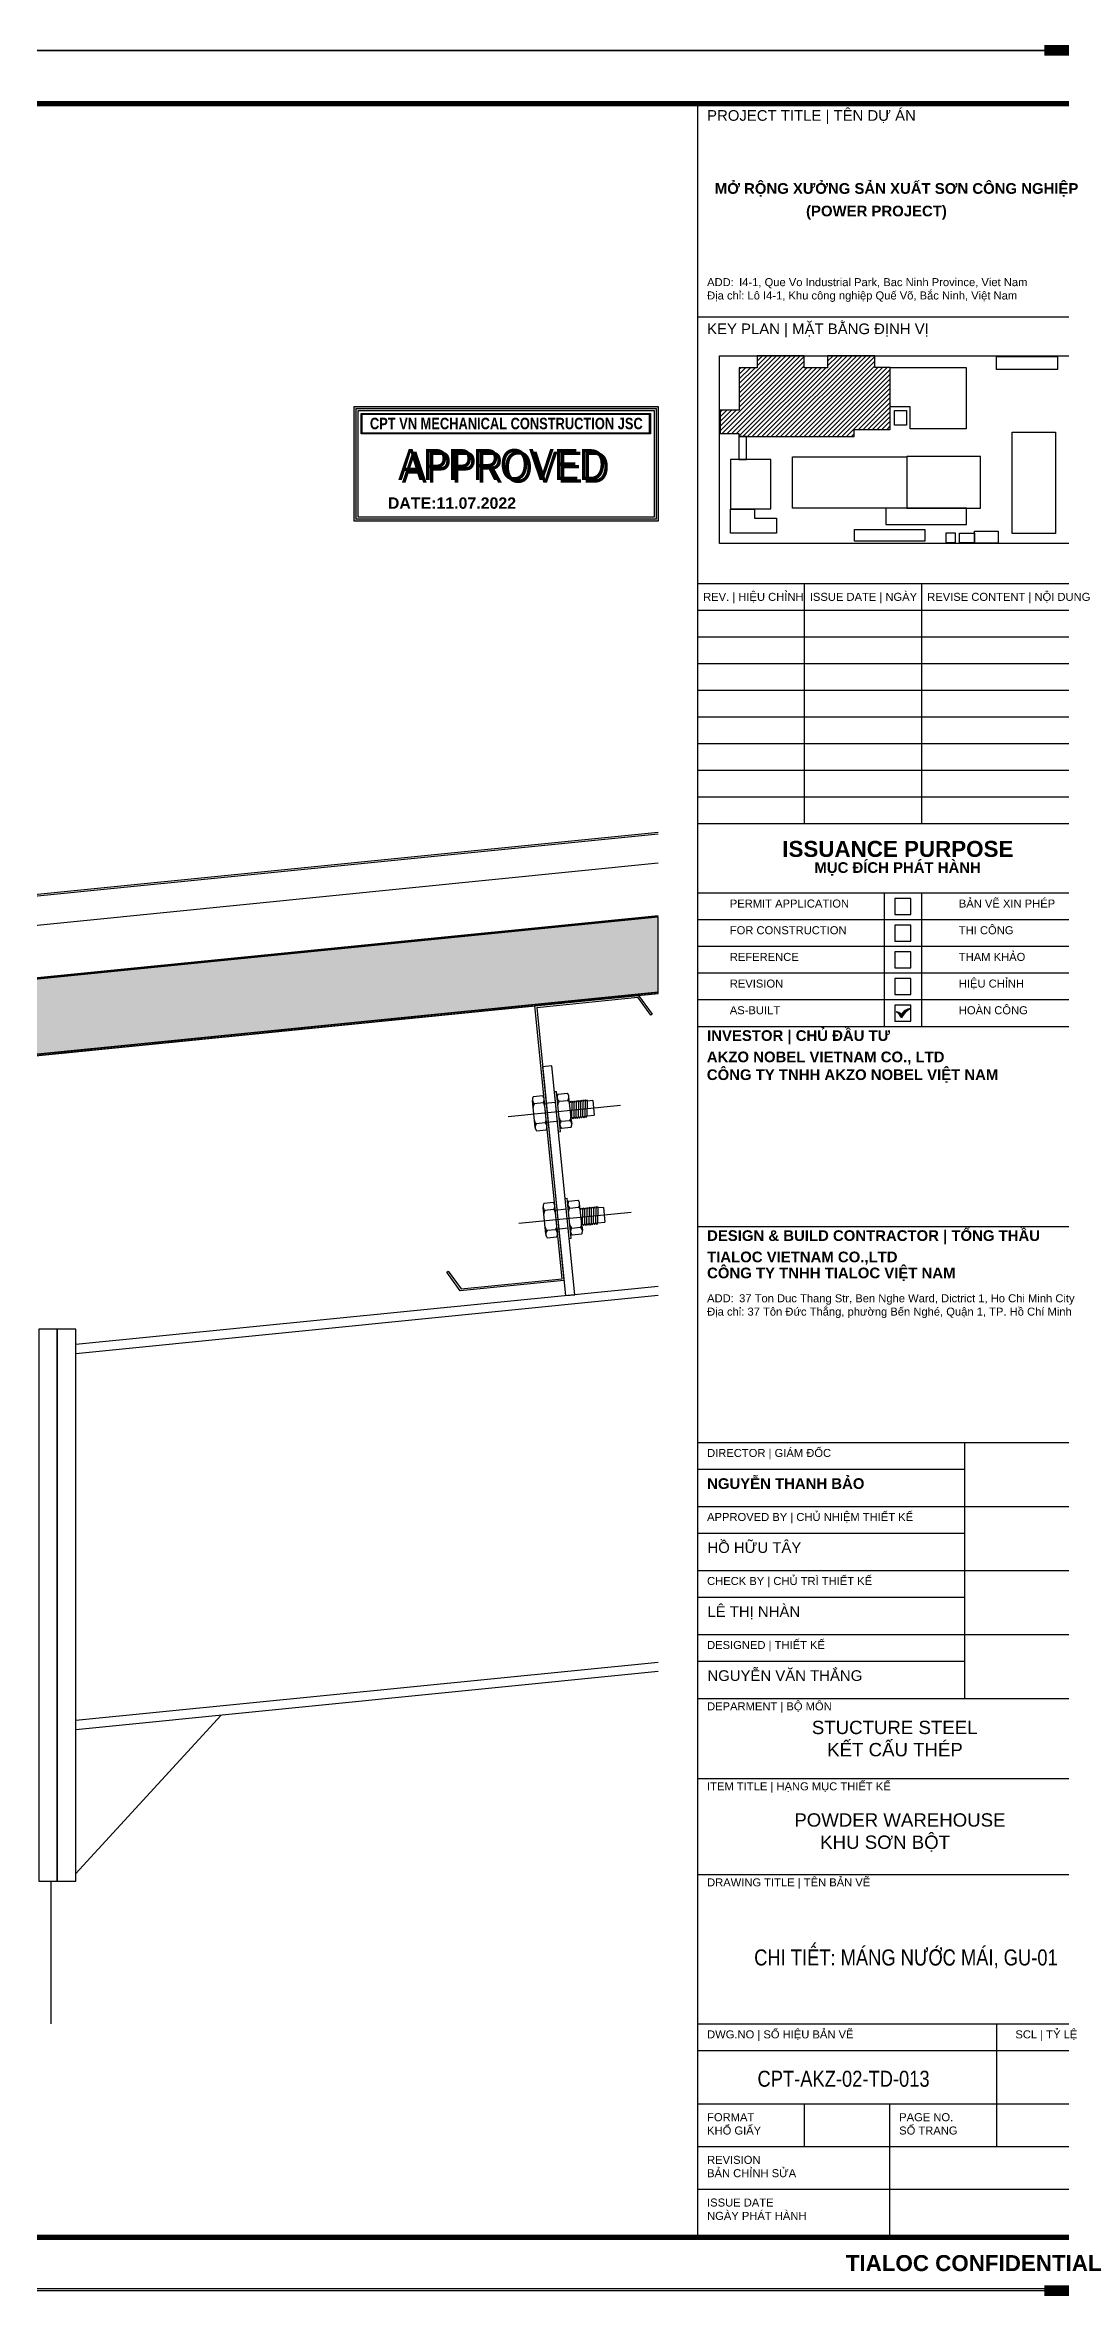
# Model space of a CAD drawing. Header units: inches. Extents: x 340055 to 349452, y -34649 to -30845.
# Drawn here: x 343938.2 to 344159, y -32779.5 to -32290.2 of the extents above; entities that cross this region are included whole.
import ezdxf
from ezdxf.enums import TextEntityAlignment as Align

# ---------------------------------------------------------------- set-up
doc = ezdxf.new("R2010")
doc.units = ezdxf.units.IN
doc.header["$MEASUREMENT"] = 0
for name, color, linetype in [('0 @ 1', 7, 'Continuous'), ('1', 1, 'Continuous'), ('2', 2, 'Continuous'), ('2NET-VE', 8, 'Continuous'), ('3', 3, 'Continuous'), ('5', 5, 'Continuous'), ('7', 7, 'Continuous'), ('8', 8, 'Continuous'), ('9', 9, 'Continuous'), ('DIM', 8, 'Continuous'), ('GIANG', 1, 'Continuous'), ('NET IN', 3, 'Continuous'), ('ROOFING', 4, 'Continuous')]:
    doc.layers.add(name, color=color, linetype=linetype)
doc.layers.add('Cover text', color=7, linetype='Continuous', true_color=0x52370f)
for name, color, linetype, lineweight in [('TEXT @ 1', 7, 'Continuous', 20), ('TL-TIILE BLOCK A2$0$TL-TITLE BLOCK - TEXT @ 1', 7, 'Continuous', 25), ('TL-TIILE BLOCK A2$0$TL-TITLE BLOCK 1', 7, 'Continuous', 50), ('TL-TIILE BLOCK A2$0$TL-TITLE BLOCK 2', 7, 'Continuous', 25), ('TL-TITLE BLOCK - TEXT', 7, 'Continuous', 25)]:
    doc.layers.add(name, color=color, linetype=linetype, lineweight=lineweight)
doc.styles.add('2501', font='', dxfattribs={"height": 250})
doc.styles.add('HX3', font='')
doc.styles.add('TIEU DE', font='', dxfattribs={"width": 0.8})
doc.styles.add('TL-TIILE BLOCK A2$0$MEP-TEXT T.BLOCK 1', font='arial.ttf', dxfattribs={"height": 1.5})
doc.styles.add('TL-TIILE BLOCK A2$0$MEP-TEXT T.BLOCK 2', font='arial.ttf')
doc.styles.add('TL-TIILE BLOCK A2$0$MEP-TEXT T.BLOCK 3', font='arial.ttf', dxfattribs={"height": 3})
doc.styles.get('2501').set_extended_font_data('.VnArialH', bold=True)
doc.styles.get('HX3').set_extended_font_data('.VnBlackH')
doc.styles.get('TIEU DE').set_extended_font_data('.VnArial NarrowH')

# ---------------------------------------------------------------- blocks, each defined once
blk = doc.blocks.new('*U82')
at = {"layer": '2NET-VE', "ltscale": 0.5}
for p, q in [((4.02871119149e-05, 8.319874689765246), (9.466706990808484, 8.319874685468669)), ((22.91343336234266, 7.38987916511723), (22.87069291986178, 7.38987916511723)), ((4.02871119149e-05, -8.320125312848058), (9.466706987119565, -8.32012531326473)), ((22.91343336234266, -7.389879165995813), (22.91174140836509, -7.389879165995813))]:
    blk.add_line(p, q, dxfattribs=at)
at = {"layer": '7', "linetype": 'Continuous'}
for p, q in [((21.91474915082497, 6.385581830747464), (23.13037662537889, 7.662698196652849)), ((22.34849698870519, -6.385581830907545), (23.84662732247149, 6.385581830747464)), ((23.13037662537889, 7.662698196652849), (23.84662732247149, 6.385581830747464)), ((23.84662732247149, 6.385581830747464), (25.06225479751291, 7.662698196652849)), ((24.28037516083921, -6.385581830907545), (25.77850549411803, 6.385581830747464)), ((25.06225479751291, 7.662698196652849), (25.77850549411803, 6.385581830747464)), ((25.77850549411803, 6.385581830747464), (26.99413296914124, 7.662698196652849)), ((26.21225333248574, -6.385581830907545), (27.71038366576819, 6.385581830747464)), ((26.99413296914124, 7.662698196652849), (27.71038366576819, 6.385581830747464)), ((27.71038366576819, 6.385581830747464), (28.92601114080596, 7.662698196652849)), ((28.14413150413591, -6.385581830907545), (29.64226183789859, 6.385581830747464)), ((28.92601114080596, 7.662698196652849), (29.64226183789859, 6.385581830747464)), ((29.64226183741473, 6.385581830747464), (30.8578893124343, 7.66269819663284)), ((30.07600967578244, -6.385581830925736), (31.57414000954876, 6.385581830747464)), ((30.07600967578244, -6.385581830925736), (31.57414000908308, 6.385581830747464)), ((30.8578893124343, 7.66269819663284), (31.57414000954876, 6.385581830747464)), ((31.57414000908308, 6.385581830747464), (32.78976748410267, 7.66269819663284)), ((32.00788784742896, -6.385581830945744), (33.50601818119527, 6.385581830747464)), ((32.78976748410267, 7.66269819663284), (33.50601818119527, 6.385581830747464)), ((33.50601818072963, 6.385581830727455), (34.72164565573101, 7.66269819663284)), ((33.93976601907914, -6.385581830945744), (35.43789635284182, 6.385581830727455)), ((33.93976601907914, -6.385581830945744), (35.43789635237615, 6.385581830747464)), ((33.93976601907914, -6.385581830945744), (35.43789635284182, 6.385581830727455)), ((34.72164565573101, 7.66269819663284), (35.43789635284182, 6.385581830727455)), ((35.43789635237615, 6.385581830747464), (36.65352382739937, 7.66269819663284)), ((35.87164419074386, -6.385581830945744), (37.36977452449199, 6.385581830727455)), ((36.65352382739937, 7.66269819663284), (37.36977452449199, 6.385581830727455)), ((41.87965121403455, 6.385581830727455), (37.36977452449199, 6.385581830727455)), ((41.87965121403455, 6.385581830727455), (41.87965121401636, -6.385581830965753)), ((22.09845355999121, -6.385581831003951), (21.66470572204915, -6.385581831003951)), ((22.34849698870519, -6.385581830907545), (21.91474915080314, -6.385581830907545)), ((22.34849698870519, -6.385581830907545), (23.06474768581963, -7.662698196812931)), ((23.06474768581963, -7.662698196812931), (24.28037516083921, -6.385581830907545)), ((24.28037516083921, -6.385581830907545), (24.99662585746617, -7.662698196812931)), ((24.99662585746617, -7.662698196812931), (26.21225333248574, -6.385581830907545)), ((26.21225333248574, -6.385581830907545), (26.92850402913452, -7.662698196812931)), ((26.92850402913452, -7.662698196812931), (28.14413150413591, -6.385581830907545)), ((28.14413150413591, -6.385581830907545), (28.86038220078105, -7.662698196812931)), ((28.86038220078105, -7.662698196812931), (30.07600967578244, -6.385581830925736)), ((30.07600967578244, -6.385581830925736), (30.79226037242758, -7.662698196812931)), ((30.79226037242758, -7.662698196812931), (32.00788784742896, -6.385581830945744)), ((32.00788784742896, -6.385581830945744), (32.72413854407775, -7.66269819683112)), ((32.72413854407775, -7.66269819683112), (33.93976601907914, -6.385581830945744)), ((33.93976601907914, -6.385581830945744), (34.65601671572429, -7.66269819683112)), ((34.65601671572429, -7.66269819683112), (35.87164419074386, -6.385581830945744)), ((35.87164419078388, -6.385581830925736), (41.87965121401636, -6.385581830965753))]:
    blk.add_line(p, q, dxfattribs=at)
at = {"layer": '8', "linetype": 'Continuous'}
for p, q in [((-10.24076548806624, 8.7777989853513), (-10.2407654878516, 11.85002863176863)), ((-10.240765487928, -11.8500286404868), (-10.2407654878516, 11.85002863176863)), ((-0.9216546193711109, 14.92225827810956), (-9.319110868458665, 14.92225827801315)), ((-1.38547495232342, 8.777798985313103), (-8.855290535466338, 8.777798985331293)), ((0, 8.777798985214877), (1.164153e-10, 11.85002863184684)), ((5.82077e-11, -11.85002864037039), (1.164153e-10, 11.85002863184684)), ((9.466666660932127, -17.55559797977184), (9.466666660932127, 17.55559797893329)), ((9.466666660932127, 17.55559797893329), (11.42394023400108, 17.55559797875867)), ((11.42394023384828, -17.55559797957721), (11.42394023400108, 17.55559797875867)), ((11.42394023400108, 8.777798989067373), (11.4239402339065, 11.85002863569933)), ((11.42394023394288, -11.85002863651789), (11.4239402339065, 11.85002863569933)), ((12.34559485337584, 14.92225828196205), (20.74305110248159, 14.92225828186383)), ((12.80941518632815, 8.777798989163779), (20.27923076947107, 8.777798989183788)), ((21.66470572206734, 8.777798989203795), (21.66470572185634, 11.85002863562111)), ((21.66470572189272, -11.85002863663431), (21.66470572185634, 11.85002863562111)), ((-10.24076548779339, -8.777798993854839), (-10.240765487928, -11.8500286404868)), ((-9.319110868440477, -14.92225828672951), (-0.9216546193129032, -14.92225828665311)), ((-1.38547495232342, -8.77779899404947), (-8.855290535524544, -8.77779899404947)), ((-1.346052e-10, -8.777798993913047), (5.82077e-11, -11.85002864037039)), ((9.466666660932127, -17.55559797977184), (11.42394023384828, -17.55559797957721)), ((11.42394023411751, -8.77779899006237), (11.42394023394288, -11.85002863651789)), ((20.7430511024634, -14.92225828287883), (12.34559485331763, -14.92225828280061)), ((12.80941518632815, -8.777798990196976), (20.27923076948926, -8.777798990196976)), ((21.6647057218163, -8.777798990004161), (21.66470572189272, -11.85002863663431))]:
    blk.add_line(p, q, dxfattribs=at)
at = {"layer": '8', "ltscale": 10}
blk.add_line((-32.75750375750795, -1.989e-12), (65.48963664654573, -4.292868183907592e-10), dxfattribs=at)
at = {"layer": '8', "linetype": 'Continuous'}
for centre, radius, start, end in [((-4.659476129978429, 11.85002863161401), 5.581289358038603, 146.6020000101309, 180), ((-6.141761090973886, 11.85002863184684), 4.099004396956814, 180, 228.5476307284402), ((-6.141761090915678, 5.705569339010372), 4.099004396956814, 131.4523692762853, 180), ((-4.099004396895907, 11.85002863173043), 4.099004396956814, 311.4523692762854, 0), ((-4.099004396837699, 5.705569338875767), 4.099004396956814, 0, 48.54763072844033), ((-5.581289358029606, 11.85002863184684), 5.581289358038603, 0, 33.39799999770286), ((17.00522959203069, 11.85002863569933), 5.581289358038603, 146.6020000022971, 180), ((15.52294463086061, 11.85002863558292), 4.099004396956814, 180, 228.5476307253763), ((15.52294463084242, 5.705569342726443), 4.099004396956814, 131.4523692715597, 180), ((17.56570132495678, 11.85002863569933), 4.099004396956814, 311.4523692715597, 0), ((17.5657013249204, 5.705569342862868), 4.099004396956814, 0, 48.54763072537632), ((16.08341636397951, 11.85002863546651), 5.581289358038603, 0, 33.39799998986911), ((-6.141761090973886, -5.705569347515727), 4.099004396956814, 180, 228.5476307284402), ((-6.141761090915678, -11.85002864035038), 4.099004396956814, 131.4523692762853, 180), ((-4.659476129880204, -11.85002864025397), 5.581289358038603, 180, 213.3979999977029), ((-4.099004396895907, -5.705569347612134), 4.099004396956814, 311.4523692762854, 0), ((-4.099004396972304, -11.85002864025397), 4.099004396956814, 0, 48.54763072844033), ((-5.581289358106005, -11.85002864040859), 5.581289358038603, 326.6020000101309, 0), ((15.52294463086061, -5.705569343759641), 4.099004396956814, 180, 228.5476307253763), ((15.52294463097703, -11.85002863640148), 4.099004396956814, 131.4523692715597, 180), ((17.00522959211073, -11.85002863655791), 5.581289358038603, 180, 213.3979999898691), ((17.56570132495678, -5.705569343663233), 4.099004396956814, 311.4523692715597, 0), ((17.56570132493859, -11.8500286364997), 4.099004396956814, 0, 48.54763072537632), ((16.08341636388493, -11.85002863640148), 5.581289358038603, 326.6020000022971, 0)]:
    blk.add_arc(centre, radius, start, end, dxfattribs=at)
blk = doc.blocks.new('*U81')
at = {"layer": '2NET-VE', "ltscale": 0.5}
for p, q in [((4.02871119149e-05, 8.319874689765246), (9.46670697776559, 8.319874685468669)), ((22.91343334929976, 7.38987916511723), (22.87069290681889, 7.38987916511723)), ((4.02871119149e-05, -8.320125312848058), (9.46670697407667, -8.32012531326473)), ((22.91343334929976, -7.389879165995813), (22.91174139532219, -7.389879165995813))]:
    blk.add_line(p, q, dxfattribs=at)
at = {"layer": '7', "linetype": 'Continuous'}
for p, q in [((21.91474913778207, 6.385581830747464), (23.13037661233599, 7.662698196652849)), ((22.34849697566229, -6.385581830907545), (23.8466273094286, 6.385581830747464)), ((23.13037661233599, 7.662698196652849), (23.8466273094286, 6.385581830747464)), ((23.8466273094286, 6.385581830747464), (25.06225478447001, 7.662698196652849)), ((24.28037514779631, -6.385581830907545), (25.77850548107513, 6.385581830747464)), ((25.06225478447001, 7.662698196652849), (25.77850548107513, 6.385581830747464)), ((25.77850548107513, 6.385581830747464), (26.99413295609835, 7.662698196652849)), ((26.21225331944284, -6.385581830907545), (27.7103836527253, 6.385581830747464)), ((26.99413295609835, 7.662698196652849), (27.7103836527253, 6.385581830747464)), ((27.7103836527253, 6.385581830747464), (28.92601112776307, 7.662698196652849)), ((28.14413149109301, -6.385581830907545), (29.64226182485569, 6.385581830747464)), ((28.92601112776307, 7.662698196652849), (29.64226182485569, 6.385581830747464)), ((29.64226182437184, 6.385581830747464), (30.85788929939141, 7.66269819663284)), ((30.07600966273954, -6.385581830925736), (31.57413999650586, 6.385581830747464)), ((30.07600966273954, -6.385581830925736), (31.57413999604019, 6.385581830747464)), ((30.85788929939141, 7.66269819663284), (31.57413999650586, 6.385581830747464)), ((31.57413999604019, 6.385581830747464), (32.78976747105978, 7.66269819663284)), ((32.00788783438607, -6.385581830945744), (33.50601816815238, 6.385581830747464)), ((32.78976747105978, 7.66269819663284), (33.50601816815238, 6.385581830747464)), ((33.50601816768673, 6.385581830727455), (34.72164564268812, 7.66269819663284)), ((33.93976600603624, -6.385581830945744), (35.43789633979893, 6.385581830727455)), ((33.93976600603624, -6.385581830945744), (35.43789633933326, 6.385581830747464)), ((33.93976600603624, -6.385581830945744), (35.43789633979893, 6.385581830727455)), ((34.72164564268812, 7.66269819663284), (35.43789633979893, 6.385581830727455)), ((35.43789633933326, 6.385581830747464), (36.65352381435648, 7.66269819663284)), ((35.87164417770096, -6.385581830945744), (37.36977451144909, 6.385581830727455)), ((36.65352381435648, 7.66269819663284), (37.36977451144909, 6.385581830727455)), ((41.87965120099166, 6.385581830727455), (37.36977451144909, 6.385581830727455)), ((41.87965120099166, 6.385581830727455), (41.87965120097347, -6.385581830965753)), ((22.09845354694831, -6.385581831003951), (21.66470570900626, -6.385581831003951)), ((22.34849697566229, -6.385581830907545), (21.91474913776024, -6.385581830907545)), ((22.34849697566229, -6.385581830907545), (23.06474767277674, -7.662698196812931)), ((23.06474767277674, -7.662698196812931), (24.28037514779631, -6.385581830907545)), ((24.28037514779631, -6.385581830907545), (24.99662584442327, -7.662698196812931)), ((24.99662584442327, -7.662698196812931), (26.21225331944284, -6.385581830907545)), ((26.21225331944284, -6.385581830907545), (26.92850401609163, -7.662698196812931)), ((26.92850401609163, -7.662698196812931), (28.14413149109301, -6.385581830907545)), ((28.14413149109301, -6.385581830907545), (28.86038218773816, -7.662698196812931)), ((28.86038218773816, -7.662698196812931), (30.07600966273954, -6.385581830925736)), ((30.07600966273954, -6.385581830925736), (30.79226035938469, -7.662698196812931)), ((30.79226035938469, -7.662698196812931), (32.00788783438607, -6.385581830945744)), ((32.00788783438607, -6.385581830945744), (32.72413853103486, -7.66269819683112)), ((32.72413853103486, -7.66269819683112), (33.93976600603624, -6.385581830945744)), ((33.93976600603624, -6.385581830945744), (34.6560167026814, -7.66269819683112)), ((34.6560167026814, -7.66269819683112), (35.87164417770096, -6.385581830945744)), ((35.87164417774098, -6.385581830925736), (41.87965120097347, -6.385581830965753))]:
    blk.add_line(p, q, dxfattribs=at)
at = {"layer": '8', "linetype": 'Continuous'}
for p, q in [((-10.24076548806624, 8.7777989853513), (-10.2407654878516, 11.85002863176863)), ((-10.240765487928, -11.8500286404868), (-10.2407654878516, 11.85002863176863)), ((-0.9216546193711109, 14.92225827810956), (-9.319110868458665, 14.92225827801315)), ((-1.38547495232342, 8.777798985313103), (-8.855290535466338, 8.777798985331293)), ((0, 8.777798985214877), (1.164153e-10, 11.85002863184684)), ((5.82077e-11, -11.85002864037039), (1.164153e-10, 11.85002863184684)), ((9.466666647889232, -17.55559797977184), (9.466666647889232, 17.55559797893329)), ((9.466666647889232, 17.55559797893329), (11.42394022095819, 17.55559797875867)), ((11.42394022080539, -17.55559797957721), (11.42394022095819, 17.55559797875867)), ((11.42394022095819, 8.777798989067373), (11.4239402208636, 11.85002863569933)), ((11.42394022089998, -11.85002863651789), (11.4239402208636, 11.85002863569933)), ((12.34559484033294, 14.92225828196205), (20.74305108943869, 14.92225828186383)), ((12.80941517328525, 8.777798989163779), (20.27923075642817, 8.777798989183788)), ((21.66470570902444, 8.777798989203795), (21.66470570881344, 11.85002863562111)), ((21.66470570884982, -11.85002863663431), (21.66470570881344, 11.85002863562111)), ((-10.24076548779339, -8.777798993854839), (-10.240765487928, -11.8500286404868)), ((-9.319110868440477, -14.92225828672951), (-0.9216546193129032, -14.92225828665311)), ((-1.38547495232342, -8.77779899404947), (-8.855290535524544, -8.77779899404947)), ((-1.346052e-10, -8.777798993913047), (5.82077e-11, -11.85002864037039)), ((9.466666647889232, -17.55559797977184), (11.42394022080539, -17.55559797957721)), ((11.42394022107461, -8.77779899006237), (11.42394022089998, -11.85002863651789)), ((20.7430510894205, -14.92225828287883), (12.34559484027473, -14.92225828280061)), ((12.80941517328525, -8.777798990196976), (20.27923075644636, -8.777798990196976)), ((21.66470570877341, -8.777798990004161), (21.66470570884982, -11.85002863663431))]:
    blk.add_line(p, q, dxfattribs=at)
at = {"layer": '8', "ltscale": 10}
blk.add_line((-32.75750375750795, -1.989e-12), (65.48963663350283, -4.292868183907592e-10), dxfattribs=at)
at = {"layer": '8', "linetype": 'Continuous'}
for centre, radius, start, end in [((-4.659476129978429, 11.85002863161401), 5.581289358038603, 146.6020000101309, 180), ((-6.141761090973886, 11.85002863184684), 4.099004396956814, 180, 228.5476307284402), ((-6.141761090915678, 5.705569339010372), 4.099004396956814, 131.4523692762853, 180), ((-4.099004396895907, 11.85002863173043), 4.099004396956814, 311.4523692762854, 0), ((-4.099004396837699, 5.705569338875767), 4.099004396956814, 0, 48.54763072844033), ((-5.581289358029606, 11.85002863184684), 5.581289358038603, 0, 33.39799999770286), ((17.0052295789878, 11.85002863569933), 5.581289358038603, 146.6020000022971, 180), ((15.52294461781772, 11.85002863558292), 4.099004396956814, 180, 228.5476307253763), ((15.52294461779953, 5.705569342726443), 4.099004396956814, 131.4523692715597, 180), ((17.56570131191389, 11.85002863569933), 4.099004396956814, 311.4523692715597, 0), ((17.56570131187751, 5.705569342862868), 4.099004396956814, 0, 48.54763072537632), ((16.08341635093662, 11.85002863546651), 5.581289358038603, 0, 33.39799998986911), ((-6.141761090973886, -5.705569347515727), 4.099004396956814, 180, 228.5476307284402), ((-6.141761090915678, -11.85002864035038), 4.099004396956814, 131.4523692762853, 180), ((-4.659476129880204, -11.85002864025397), 5.581289358038603, 180, 213.3979999977029), ((-4.099004396895907, -5.705569347612134), 4.099004396956814, 311.4523692762854, 0), ((-4.099004396972304, -11.85002864025397), 4.099004396956814, 0, 48.54763072844033), ((-5.581289358106005, -11.85002864040859), 5.581289358038603, 326.6020000101309, 0), ((15.52294461781772, -5.705569343759641), 4.099004396956814, 180, 228.5476307253763), ((15.52294461793413, -11.85002863640148), 4.099004396956814, 131.4523692715597, 180), ((17.00522957906783, -11.85002863655791), 5.581289358038603, 180, 213.3979999898691), ((17.56570131191389, -5.705569343663233), 4.099004396956814, 311.4523692715597, 0), ((17.5657013118957, -11.8500286364997), 4.099004396956814, 0, 48.54763072537632), ((16.08341635084203, -11.85002863640148), 5.581289358038603, 326.6020000022971, 0)]:
    blk.add_arc(centre, radius, start, end, dxfattribs=at)
blk = doc.blocks.new('XM150')
at = {"layer": '2', "ltscale": 0.015}
for p, q in [((68.90000000607688, 179.9999999968568), (0.9000000058440492, 180.0000000004657)), ((0.8999999975203536, 1.100000000558794), (0.9000000058440492, 180.0000000004657)), ((2.00000000372529, 178.9000000001397), (1.999999996740371, 2.328306436538696e-10)), ((2.00000000372529, 178.9000000001397), (68.26491470925976, 178.899999997695)), ((75.44737206102582, 166.4596189402509), (68.26491470925976, 178.899999997695)), ((68.90000000607688, 179.9999999968568), (76.40000000526197, 167.0096189402975)), ((76.40000000526197, 167.0096189402975), (75.44737206102582, 166.4596189402509)), ((-73.50000000023283, 12.99038106121588), (-72.5473720569862, 13.54038106126245)), ((-66.00000000046566, 3.608874976634979e-09), (-73.50000000023283, 12.99038106121588)), ((-72.5473720569862, 13.54038106126245), (-65.36491470516194, 1.100000003352761)), ((1.999999996740371, 2.328306436538696e-10), (-66.00000000046566, 3.608874976634979e-09)), ((-65.36491470516194, 1.100000003352761), (0.8999999975203536, 1.100000000558794))]:
    blk.add_line(p, q, dxfattribs=at)
at = {"layer": '5'}
blk.add_lwpolyline([(7.999999983760063, -9.999999999883585), (8.000000005296897, 139.9999999997672), (2.000000009255018, 139.9999999974389), (1.999999998894054, -10), (7.999999983760063, -9.999999999883585)], close=True, dxfattribs=at)
at = {"layer": 'GIANG', "xscale": 0.7499999999999999, "yscale": 0.7499999999999999, "zscale": 0.7499999999999999}
for name, p in [('*U82', (0.9000000036903657, 109.9973211312899)), ('*U81', (0.900000003632158, 39.99732113152277))]:
    blk.add_blockref(name, p, dxfattribs=at)
blk = doc.blocks.new('*U83')
at = {"layer": '2', "xscale": 0.008333333333333335, "yscale": 0.008333333333333335, "zscale": 0.008333333333333335, "rotation": 5.710593137616317}
blk.add_blockref('XM150', (0.0833343646609137, -0.7035327533649252), dxfattribs=at)
blk = doc.blocks.new('DAUKIEMSOAT')
at = {"layer": '1'}
h = blk.add_hatch(color=10, dxfattribs=at)
h.dxf.hatch_style = 1
h.paths.add_polyline_path([(-1009.302346005781, -10752.83447554211), (-1009.302346005781, -10728.78902049125), (-944.1114220330045, -10728.78902049125), (-944.1114220330045, -10752.83447554211)], flags=16)
h.paths.add_polyline_path([(-1009.732283485635, -10753.26441302196), (-1009.732283485635, -10728.35908301139), (-943.6814845531508, -10728.35908301139), (-943.6814845531508, -10753.26441302196)])
h = blk.add_hatch(color=10, dxfattribs=at)
h.dxf.hatch_style = 1
h.paths.add_polyline_path([(-945.6589860661215, -10734.13468601643), (-1008.046240757339, -10734.13468601643), (-1008.046240757339, -10730.0549234466), (-945.6589860661215, -10730.0549234466)], flags=16)
h.paths.add_polyline_path([(-945.3977207090966, -10729.86085546201), (-945.3977207090966, -10734.32875400102), (-1008.240308742158, -10734.32875400102), (-1008.240308742158, -10729.86085546201)])
at = {"layer": '1', "color": 10}
for points in [[(-1009.732283485635, -10753.26441302196), (-1009.732283485635, -10728.35908301139), (-943.6814845531508, -10728.35908301139), (-943.6814845531508, -10753.26441302196)], [(-1009.302346005781, -10752.83447554211), (-1009.302346005781, -10728.78902049125), (-944.1114220330045, -10728.78902049125), (-944.1114220330045, -10752.83447554211)], [(-1008.872408525928, -10752.40453806225), (-1008.872408525928, -10729.2189579711), (-944.5413595128582, -10729.2189579711), (-944.5413595128582, -10752.40453806225)], [(-945.3977207090966, -10729.86085546201), (-945.3977207090966, -10734.32875400102), (-1008.240308742158, -10734.32875400102), (-1008.240308742158, -10729.86085546201)], [(-945.6589860661215, -10734.13468601643), (-1008.046240757339, -10734.13468601643), (-1008.046240757339, -10730.0549234466), (-945.6589860661215, -10730.0549234466)]]:
    blk.add_lwpolyline(points, close=True, dxfattribs=at)
at = {"layer": '1', "color": 10, "style": '2501', "width": 0.8}
blk.add_text('CPT VN MECHANICAL CONSTRUCTION JSC', height=2.5, dxfattribs=at).set_placement((-1006.342192104914, -10733.31617755078))
at = {"layer": '1', "color": 10, "style": 'HX3', "width": 0.9}
blk.add_text('APPROVED', height=6.75, dxfattribs=at).set_placement((-977.6410481890352, -10744.3738182052), align=Align.CENTER)
at = {"layer": '1', "color": 251, "linetype": 'Continuous', "true_color": 0x645e5e, "style": 'HX3', "width": 0.9}
blk.add_text('APPROVED', height=6.75, dxfattribs=at).set_placement((-976.8231337627449, -10744.91860058907), align=Align.CENTER)
at = {"layer": '1', "color": 10, "style": '2501'}
blk.add_attdef('DATE', text='', height=2.475000000000051, dxfattribs=at).set_placement((-1002.447773700955, -10749.36871982921), align=Align.MIDDLE_LEFT)
blk = doc.blocks.new('A$C57dc6cef')
at = {"layer": 'DIM', "color": 1}
blk.add_blockref('DAUKIEMSOAT', (1009.732283485635, 10753.26441302196), dxfattribs=at).add_auto_attribs({'DATE': 'DATE:11.07.2022'})
blk = doc.blocks.new('A$Cc64c765f')
at = {"layer": '9'}
blk.add_blockref('A$C57dc6cef', (-1.74714722065255, 0), dxfattribs=at)
blk = doc.blocks.new('kt kien truc 1')
at = {"layer": 'TL-TIILE BLOCK A2$0$TL-TITLE BLOCK 2'}
h = blk.add_hatch(color=256, dxfattribs=at)
edge = h.paths.add_edge_path(flags=0)
edge.add_arc((549.2139918450921, 238.0123342127508), 2.366782411324562, 97.45215675905098, 148.1980778255848, ccw=False)
edge.add_arc((550.6404515332106, 237.0086335589203), 3.77234239109412, 117.3554627199894, 155.6927561452269)
edge.add_arc((545.3434936211415, 238.0292343677957), 1.933709643236496, 15.97547494096757, 63.33892493670959)
edge.add_arc((546.0383090538016, 238.1769748931256), 1.589796122815128, 42.920130800001516, 83.757719073408, ccw=False)
at = {"layer": 'TL-TITLE BLOCK - TEXT', "ltscale": 5}
h = blk.add_hatch(dxfattribs=at)
h.set_pattern_fill('ANSI31', color=252, scale=5)
h.set_pattern_definition([(45, (0.6056589822655951, 1.008431430836026), (-0.4419417382415922, 0.4419417382415922), [])])
h.paths.add_polyline_path([(545.1177861023643, 360.5188746352139), (542.2223066576844, 360.5188746352139), (542.2223066576844, 362.7441854701592), (533.3820605613091, 362.7441854701592), (533.3820605613091, 360.489272985706), (528.9963997413324, 360.489272985706), (528.9963997413324, 362.7441854701592), (520.1529842012496, 362.7441854701592), (520.1529842012496, 360.489272985706), (516.807868826867, 360.489272985706), (516.807868826867, 352.5540765176358), (513.2383765987797, 352.5560307979113), (513.2383765987797, 348.1560257390624), (516.7033966225081, 348.1560257390624), (516.7033984195259, 347.5972761715466), (538.3249932594535, 347.5972761715466), (538.3249932594535, 348.9171593409388), (545.1177861023643, 348.9171593409388)])
at = {"layer": 'Defpoints', "color": 8}
blk.add_lwpolyline([(0, 0), (594, 0), (594, 420), (0, 420)], close=True, dxfattribs=at)
at = {"layer": 'Defpoints', "color": 8, "const_width": 2}
for points in [[(594, 400), (594, 420), (574, 420)], [(594, 20), (594, 0), (574, 0)]]:
    blk.add_lwpolyline(points, dxfattribs=at)
at = {"layer": 'TL-TIILE BLOCK A2$0$TL-TITLE BLOCK 1', "const_width": 1}
blk.add_lwpolyline([(20, 10), (579, 10), (584, 15), (584, 405), (579, 410), (20, 410), (15, 405), (15, 15)], close=True, dxfattribs=at)
at = {"layer": 'TL-TIILE BLOCK A2$0$TL-TITLE BLOCK 2'}
for p, q in [((509, 410), (509, 10)), ((584, 370), (509, 370)), ((584, 320), (509, 320)), ((584, 320), (509, 320)), ((529, 320), (529, 275)), ((551, 320), (551, 275)), ((584, 315), (509, 315)), ((584, 310), (509, 310)), ((584, 305), (509, 305)), ((584, 300), (509, 300)), ((584, 295), (509, 295)), ((584, 290), (509, 290)), ((584, 285), (509, 285)), ((584, 280), (509, 280)), ((584, 275), (509, 275)), ((584, 262), (509, 262)), ((544, 262), (544, 237)), ((551, 262), (551, 237)), ((584, 257), (509, 257)), ((584, 252), (509, 252)), ((584, 247), (509, 247)), ((584, 242), (509, 242)), ((509, 237), (584, 237)), ((509, 199.5), (584, 199.5)), ((509, 159), (584, 159)), ((559, 159), (559, 111)), ((509, 154), (559, 154)), ((509, 147), (584, 147)), ((509, 142), (559, 142)), ((509, 135), (584, 135)), ((509, 130), (559, 130)), ((509, 123), (584, 123)), ((509, 118), (559, 118)), ((509, 111), (584, 111)), ((509, 96), (584, 96)), ((509, 78), (584, 78)), ((509, 50), (584, 50)), ((565, 50), (565, 26.99999999999955)), ((509, 45), (584, 45)), ((509, 35), (584, 35)), ((529, 35), (529, 27)), ((545, 35), (545, 10)), ((509, 27), (584, 27)), ((509, 19), (584, 19))]:
    blk.add_line(p, q, dxfattribs=at)
for points in [[(549, 261), (546, 261), (546, 258), (549, 258)], [(549, 256), (546, 256), (546, 253), (549, 253)], [(549, 251), (546, 251), (546, 248), (549, 248)], [(549, 246), (546, 246), (546, 243), (549, 243)], [(549, 241), (546, 241), (546, 238), (549, 238)]]:
    blk.add_lwpolyline(points, close=True, dxfattribs=at)
for centre, radius, start, end in [((546.0383090538016, 238.1769748931256), 1.589796122815128, 42.92013079818864, 83.7577190750383), ((545.3434936211415, 238.0292343677957), 1.933709643236496, 15.975474942857, 63.33892493793503), ((550.6404515332106, 237.0086335589203), 3.77234239109412, 117.3554627231242, 155.6927561454837), ((549.2139918450921, 238.0123342127508), 2.366782411324562, 97.45215675719368, 148.1980778286963)]:
    blk.add_arc(centre, radius, start, end, dxfattribs=at)
at = {"layer": 'TL-TITLE BLOCK - TEXT'}
for points in [[(513.0843749086725, 362.7441854701592), (578.8247749086495, 362.7441854701592), (578.8247749086495, 327.5695950043512), (513.0843749086725, 327.5695950043512)], [(565.0197749086492, 362.5901854701592), (576.4597749086479, 362.5901854701592), (576.4597749086479, 360.1701854701591), (565.0197749086492, 360.1701854701591)], [(545.9193340437341, 352.4767265426361), (548.1417643045697, 352.4767265426361), (548.1417643045697, 349.709275947921), (545.9193340437341, 349.709275947921)], [(518.1422005906679, 347.597173416777), (516.7033938057248, 347.597173416777), (516.7033938057248, 343.2695654701594), (518.1422005906679, 343.2695654701594)], [(567.9435752685094, 348.4325254701591), (576.1077749086489, 348.4325254701591), (576.1077749086489, 329.4465254701593), (567.9435752685094, 329.4465254701593)], [(522.740003228113, 343.2695654701594), (515.200189953488, 343.2695654701594), (515.200189953488, 334.0295654701595), (522.740003228113, 334.0295654701595)], [(526.7742643045694, 343.7691515726769), (548.2183425899239, 343.7691515726769), (548.2183425899239, 334.1771854262329), (526.7742643045694, 334.1771854262329)], [(548.2175679407246, 334.1771854262329), (562.0211425900561, 334.1771854262329), (562.0211425900561, 343.8571738350647), (548.2175679407246, 343.8571738350647)], [(544.2583425900357, 331.0971854701579), (559.3833309549555, 331.0971854701579), (559.3833309549555, 334.1771854701587), (544.2583425900357, 334.1771854701587)], [(538.3955244535391, 330.1801447864741), (551.595524453538, 330.1801447864741), (551.595524453538, 327.9801447864742), (538.3955244535391, 327.9801447864742)], [(557.3258380792267, 329.4927254701596), (555.557225030585, 329.4927254701596), (555.557225030585, 327.7241124215179), (557.3258380792267, 327.7241124215179)], [(558.0677521888811, 329.4927254701596), (560.9277521888798, 329.4927254701596), (560.9277521888798, 327.6858654701596), (558.0677521888811, 327.6858654701596)], [(560.9277521888798, 329.8858654701592), (565.3277521888795, 329.8858654701592), (565.3277521888795, 327.5978654701591), (560.9277521888798, 327.5978654701591)]]:
    blk.add_lwpolyline(points, close=True, dxfattribs=at)
for points in [[(545.1177861023643, 360.5188746352139), (542.2223066576844, 360.5188746352139), (542.2223066576844, 362.7441854701592), (533.3820605613091, 362.7441854701592), (533.3820605613091, 360.489272985706), (528.9963997413324, 360.489272985706), (528.9963997413324, 362.7441854701592), (520.1529842012496, 362.7441854701592), (520.1529842012496, 360.489272985706), (516.807868826867, 360.489272985706), (516.807868826867, 352.5540765176358), (513.2383765987797, 352.5560307979113), (513.2383765987797, 348.1560257390624), (516.7033966225081, 348.1560257390624), (516.7033984195259, 347.5972761715466), (538.3249932594535, 347.5972761715466), (538.3249932594535, 348.9171593409388), (545.1177861023643, 348.9171593409388), (545.1177861023643, 360.5188746352139)], [(545.1177861023643, 360.5188746352139), (559.3417941812022, 360.5188746352139), (559.3417941812022, 349.0275254910659), (548.8609472751341, 349.0275254910659), (548.8609472751341, 353.1412935113785), (545.1177861023643, 353.1412935113785), (545.1177861023643, 360.5188746352139)], [(515.1896699635508, 333.9601523785545), (519.6860387102242, 333.9601523785545), (519.6792643045683, 332.2911254701596), (523.7696699635508, 332.2924454701592), (523.7696699635508, 329.4927254701556), (515.1896699635508, 329.4927254701556), (515.1896699635508, 333.9601523785545), (515.1896699635508, 333.9601523785545)]]:
    blk.add_lwpolyline(points, dxfattribs=at)
at = {"layer": '0 @ 1', "attachment_point": 1}
for s, width, insert, char_height, style in [('\\pt10;{\\fArial|b1|i0|c0|p34;NGUYỄN THANH BẢO}', 32.15705527792124, (510.7862117165751, 152.3061665625944), 2, 'TL-TIILE BLOCK A2$0$MEP-TEXT T.BLOCK 2'), ('\\pt15;{\\fArial|b1|i0|c0|p34;TIALOC CONFIDENTIAL}', 49.38585802008993, (536.7768449198611, 6.667532907898249), 3, 'TL-TIILE BLOCK A2$0$MEP-TEXT T.BLOCK 3')]:
    blk.add_mtext_dynamic_manual_height_columns(s, width=width, gutter_width=12.5, heights=[0], dxfattribs=dict(at, insert=insert, char_height=char_height, style=style))
at = {"layer": 'TEXT @ 1', "attachment_point": 1, "style": 'TL-TIILE BLOCK A2$0$MEP-TEXT T.BLOCK 1'}
for s, width, insert, char_height in [('{\\C1;HỒ HỮU TÂY}', 50.82538152135567, (510.8440582195153, 140.3070690662844), 1.999999999999992), ('{\\C1;LÊ THỊ NHÀN}', 50.82538152135567, (510.8440582195153, 128.3070690662844), 1.999999999999992), ('{\\C1;NGUYỄN VĂN THẮNG}', 50.82538152135567, (510.8440582195153, 116.3070690662844), 1.999999999999992), ('\\pi10.02899;{\\C1;STUCTURE STEEL \\P\\pi12.90587;KẾT CẤU THÉP}', 50.82538152135567, (520.3898079046858, 106.8404708307771), 2.49999999999999), ('\\pi10.78205;{\\C1;POWDER WAREHOUSE\\P     KHU SƠN BỘT}', 64.01465225190441, (516.3511247576871, 89.48801698903208), 2.49999999999999)]:
    blk.add_mtext_dynamic_manual_height_columns(s, width=width, gutter_width=15, heights=[0], dxfattribs=dict(at, insert=insert, char_height=char_height))
at = {"layer": 'TL-TIILE BLOCK A2$0$TL-TITLE BLOCK - TEXT @ 1', "attachment_point": 1}
for s, width, heights, insert, char_height, style in [('PROJECT TITLE | TÊN DỰ ÁN', 66.54820784047115, [0], (510.7830321226938, 408.7947269506867), 2, 'TL-TIILE BLOCK A2$0$MEP-TEXT T.BLOCK 2'), ('\\pi0.50923;{\\fArial|b1|i0|c0|p34;MỞ RỘNG XƯỞNG SẢN XUẤT SƠN CÔNG NGHIỆP}', 68.8383701581688, [0], (511.7206365273505, 395.1045713495096), 2, 'TL-TIILE BLOCK A2$0$MEP-TEXT T.BLOCK 3'), ('\\pi0.50924;{\\fArial|b1|i0|c0|p34;(POWER PROJECT)}', 32.16893061262726, [0], (528.8229266895269, 390.8801033829131), 2, 'TL-TIILE BLOCK A2$0$MEP-TEXT T.BLOCK 3'), ('ADD:^II4-1, Que Vo Industrial Park, Bac Ninh Province, Viet Nam ', 66.54820784047115, [0], (510.7830321226938, 377.2947269506867), 1.5, 'TL-TIILE BLOCK A2$0$MEP-TEXT T.BLOCK 1'), ('Địa chỉ: Lô I4-1, Khu công nghiệp Quế Võ, Bắc Ninh, Việt Nam', 66.54820784047115, [0], (510.7830321226938, 374.7947269506867), 1.5, 'TL-TIILE BLOCK A2$0$MEP-TEXT T.BLOCK 1'), ('KEY PLAN | MẶT BẰNG ĐỊNH VỊ', 66.54820784047115, [0], (510.7830321226938, 368.7947269506867), 2, 'TL-TIILE BLOCK A2$0$MEP-TEXT T.BLOCK 2'), ('REV. | HIỆU CHỈNH', 37.61800927431796, [0], (510.0384513858444, 318.2947269506867), 1.5, 'TL-TIILE BLOCK A2$0$MEP-TEXT T.BLOCK 1'), ('ISSUE DATE | NGÀY', 37.61800927431796, [0], (530.0384513858444, 318.2947269506867), 1.5, 'TL-TIILE BLOCK A2$0$MEP-TEXT T.BLOCK 1'), ('REVISE CONTENT | NỘI DUNG', 37.61800927431796, [0], (552.0384513858444, 318.2947269506867), 1.5, 'TL-TIILE BLOCK A2$0$MEP-TEXT T.BLOCK 1'), ('\\pi11.8638;{\\fArial|b1|i0|c0|p34;ISSUANCE PURPOSE}', 66.54820784047115, [0], (513.0139460923456, 271.7947269506867), 3, 'TL-TIILE BLOCK A2$0$MEP-TEXT T.BLOCK 3'), ('\\pi17.8812;{\\fArial|b1|i0|c0|p34;MỤC ĐÍCH PHÁT HÀNH}', 66.54820784047115, [0], (513.0139460923456, 267.7947269506867), 2, 'TL-TIILE BLOCK A2$0$MEP-TEXT T.BLOCK 2'), ('PERMIT APPLICATION ', 44.99455841291456, [0], (515.0384513858444, 260.7947269506867), 1.5, 'TL-TIILE BLOCK A2$0$MEP-TEXT T.BLOCK 1'), ('BẢN VẼ XIN PHÉP', 44.99455841291456, [0], (557.9686990590562, 260.7947269506867), 1.5, 'TL-TIILE BLOCK A2$0$MEP-TEXT T.BLOCK 1'), ('FOR CONSTRUCTION', 44.99455841291456, [0], (515.0384513858444, 255.7947269506867), 1.5, 'TL-TIILE BLOCK A2$0$MEP-TEXT T.BLOCK 1'), ('THI CÔNG', 44.99455841291456, [0], (557.9686990590562, 255.7947269506867), 1.5, 'TL-TIILE BLOCK A2$0$MEP-TEXT T.BLOCK 1'), ('REFERENCE ', 44.99455841291456, [0], (515.0384513858444, 250.7947269506867), 1.5, 'TL-TIILE BLOCK A2$0$MEP-TEXT T.BLOCK 1'), ('THAM KHẢO', 44.99455841291456, [0], (557.9686990590562, 250.7947269506867), 1.5, 'TL-TIILE BLOCK A2$0$MEP-TEXT T.BLOCK 1'), ('REVISION', 44.99455841291456, [1.552182810368349], (515.0384513858444, 245.7947269506867), 1.5, 'TL-TIILE BLOCK A2$0$MEP-TEXT T.BLOCK 1'), ('HIỆU CHỈNH', 44.99455841291456, [1.552182810368349], (557.9686990590562, 245.7947269506867), 1.5, 'TL-TIILE BLOCK A2$0$MEP-TEXT T.BLOCK 1'), ('AS-BUILT ', 44.99455841291456, [0], (515.0384513858444, 240.7947269506867), 1.5, 'TL-TIILE BLOCK A2$0$MEP-TEXT T.BLOCK 1'), ('HOÀN CÔNG', 44.99455841291456, [0], (557.9686990590562, 240.7947269506867), 1.5, 'TL-TIILE BLOCK A2$0$MEP-TEXT T.BLOCK 1'), ('{\\fArial|b1|i0|c0|p34;INVESTOR | CHỦ ĐẦU TƯ}', 66.54820784047115, [0], (510.7830321226938, 236.2947269506867), 2, 'TL-TIILE BLOCK A2$0$MEP-TEXT T.BLOCK 2'), ('\\pi5.64586;{\\fArial|b1|i0|c0|p34;AKZO NOBEL VIETNAM CO., LTD\\PCÔNG TY TNHH AKZO NOBEL VIỆT NAM}', 66.54820784047115, [0], (505.0884846016852, 232.2947269506867), 2, 'TL-TIILE BLOCK A2$0$MEP-TEXT T.BLOCK 2'), ('{\\fArial|b1|i0|c0|p34;DESIGN & BUILD CONTRACTOR | TỔNG THẦU}', 66.54820784047115, [0], (510.7830321226938, 198.7947269506867), 2, 'TL-TIILE BLOCK A2$0$MEP-TEXT T.BLOCK 2'), ('{\\fArial|b1|i0|c0|p34;TIALOC VIETNAM CO.,LTD}', 66.54820784047115, [0], (510.7830321226938, 194.7947269506867), 2, 'TL-TIILE BLOCK A2$0$MEP-TEXT T.BLOCK 2'), ('{\\fArial|b1|i0|c0|p34;CÔNG TY TNHH TIALOC VIỆT NAM}', 66.54820784047115, [0], (510.7830321226938, 191.7947269506867), 2, 'TL-TIILE BLOCK A2$0$MEP-TEXT T.BLOCK 2'), ('ADD:^I37 Ton Duc Thang Str, Ben Nghe Ward, Dictrict 1, Ho Chi Minh City ', 70.45687128427289, [0], (510.7830321226938, 186.7947269506867), 1.5, 'TL-TIILE BLOCK A2$0$MEP-TEXT T.BLOCK 1'), ('Địa chỉ: 37 Tôn Đức Thắng, phường Bến Nghé, Quận 1, TP. Hồ Chí Minh', 70.52201450814073, [0], (510.7830321226938, 184.2947269506867), 1.5, 'TL-TIILE BLOCK A2$0$MEP-TEXT T.BLOCK 1'), ('DIRECTOR | GIÁM ĐỐC', 57.2396897662984, [0], (510.7830321226938, 157.7947269506867), 1.5, 'TL-TIILE BLOCK A2$0$MEP-TEXT T.BLOCK 1'), ('APPROVED BY | CHỦ NHIỆM THIẾT KẾ', 57.2396897662984, [0], (510.7830321226938, 145.7947269506867), 1.5, 'TL-TIILE BLOCK A2$0$MEP-TEXT T.BLOCK 1'), ('CHECK BY | CHỦ TRÌ THIẾT KẾ', 50.82538152135567, [0], (510.7830321226938, 133.7947269506867), 1.5, 'TL-TIILE BLOCK A2$0$MEP-TEXT T.BLOCK 1'), ('DESIGNED | THIẾT KẾ', 44.99786072926145, [0], (510.7830321226938, 121.7947269506867), 1.5, 'TL-TIILE BLOCK A2$0$MEP-TEXT T.BLOCK 1'), ('DEPARMENT | BỘ MÔN', 63.0962624017684, [0], (510.7830321226938, 110.2947269506867), 1.5, 'TL-TIILE BLOCK A2$0$MEP-TEXT T.BLOCK 1'), ('ITEM TITLE | HẠNG MỤC THIẾT KẾ', 63.0962624017684, [0], (510.7830321226938, 95.29472695068671), 1.5, 'TL-TIILE BLOCK A2$0$MEP-TEXT T.BLOCK 1'), ('DRAWING TITLE | TÊN BẢN VẼ', 63.0962624017684, [0], (510.7830321226938, 77.29472695068671), 1.5, 'TL-TIILE BLOCK A2$0$MEP-TEXT T.BLOCK 1'), ('DWG.NO | SỐ HIỆU BẢN VẼ', 37.61800927431796, [0], (510.7830321226938, 48.79472695068671), 1.5, 'TL-TIILE BLOCK A2$0$MEP-TEXT T.BLOCK 1'), ('SCL | TỶ LỆ', 37.61800927431796, [0], (568.5625351460858, 48.79472695068671), 1.5, 'TL-TIILE BLOCK A2$0$MEP-TEXT T.BLOCK 1'), ('FORMAT', 21.12461875085683, [0], (510.7830321226938, 33.27103262062974), 1.5, 'TL-TIILE BLOCK A2$0$MEP-TEXT T.BLOCK 1'), ('KHỔ GIẤY', 31.02957501271885, [0], (510.7830321226938, 30.77103262062974), 1.5, 'TL-TIILE BLOCK A2$0$MEP-TEXT T.BLOCK 1'), ('SỐ TRANG', 31.02957501271885, [0], (546.7830321226938, 30.77103262062883), 1.5, 'TL-TIILE BLOCK A2$0$MEP-TEXT T.BLOCK 1'), ('PAGE NO.', 21.12461875085683, [0], (546.7830321226938, 33.27103262062883), 1.5, 'TL-TIILE BLOCK A2$0$MEP-TEXT T.BLOCK 1'), ('REVISION', 21.12461875085683, [0], (510.7830321226938, 25.27103262062974), 1.5, 'TL-TIILE BLOCK A2$0$MEP-TEXT T.BLOCK 1'), ('BẢN CHỈNH SỬA', 31.02957501271885, [0], (510.7830321226938, 22.77103262062974), 1.5, 'TL-TIILE BLOCK A2$0$MEP-TEXT T.BLOCK 1'), ('ISSUE DATE', 21.12461875085683, [0], (510.7830321226938, 17.27103262062974), 1.5, 'TL-TIILE BLOCK A2$0$MEP-TEXT T.BLOCK 1'), ('NGÀY PHÁT HÀNH', 31.02957501271885, [0], (510.7830321226938, 14.77103262062974), 1.5, 'TL-TIILE BLOCK A2$0$MEP-TEXT T.BLOCK 1')]:
    blk.add_mtext_dynamic_manual_height_columns(s, width=width, gutter_width=15, heights=heights, dxfattribs=dict(at, insert=insert, char_height=char_height, style=style))

msp = doc.modelspace()

# ---------------------------------------------------------------- hatches: boundary and pattern name
at = {"true_color": 0xf25d0d}
h = msp.add_hatch(dxfattribs=at)
h.set_pattern_fill('FLEX,_O', color=20, scale=10)
h.set_pattern_definition([(0, (21152.04834002274, 4798.505303086553), (0, 2.5), [2.5, -2.5]), (45, (21154.54834002274, 4798.505303086553), (1.387778780781446e-16, 2.499999995804921), [0.625, -2.28553391, 0.625, -3.53553391])])
h.paths.add_polyline_path([(344071.4595701839, -32496.05934879561), (344071.4595701839, -32479.71781529287), (343741.7089906138, -32512.35787742441), (343743.627232178, -32528.82970717627)])
at = {"true_color": 0xf2ee0d}
h = msp.add_hatch(dxfattribs=at)
h.set_pattern_fill('ANSI37,_O', color=2, scale=4, angle=-5.709972488592198)
h.set_pattern_definition([(50.70997248859221, (17651.76400865242, -28809.88276010973), (-0.3869752198469062, 0.3166230870047833), []), (140.7099724885922, (17651.76400865242, -28809.88276010973), (-0.3166230870047833, -0.3869752198469062), [])])
h.paths.add_polyline_path([(344071.4595701838, -32496.37101614366), (344071.4595701839, -32496.05934879561), (343743.627232178, -32528.82970717627), (343743.6272321791, -32529.16469751417)])

# ---------------------------------------------------------------- linework, layer by layer
at = {"color": 20, "true_color": 0xf25d0d}
msp.add_lwpolyline([(344071.4595701839, -32496.05934879561), (344071.4595701839, -32479.71781529287), (343741.7089906138, -32512.35787742441), (343743.627232178, -32528.82970717627), (344071.4595701839, -32496.05934879561)], dxfattribs=at)
at = {"color": 2, "true_color": 0xf2ee0d}
msp.add_lwpolyline([(344071.4595701838, -32496.37101614366), (344071.4595701839, -32496.05934879561), (343743.627232178, -32528.82970717627), (343743.6272321791, -32529.16469751417), (344071.4595701838, -32496.37101614366)], dxfattribs=at)
at = {"layer": '2'}
for p, q in [((344071.4595701839, -32560.03369387177), (343944.8577430498, -32572.69387658518)), ((344071.4595701839, -32562.04366899591), (343944.8577430498, -32574.70385170933)), ((344071.4595701839, -32641.77268225705), (343944.8577430498, -32654.43286497048)), ((344071.4595701839, -32643.78265738099), (343944.8577430498, -32656.4428400944)), ((343944.8577430498, -32687.69387658518), (343976.4577828281, -32653.28283611681)), ((343939.5244097158, -32720.32533779884), (343939.5244097158, -32689.36054325193))]:
    msp.add_line(p, q, dxfattribs=at)
for points in [[(343936.8577430498, -32569.36054325169), (343936.8577430498, -32689.36054325193), (343940.8577430479, -32689.36054325193), (343940.8577430479, -32569.36054325169)], [(343940.8577430479, -32569.36054325169), (343940.8577430479, -32689.36054325193), (343944.8577430498, -32689.36054325193), (343944.8577430498, -32569.36054325169)]]:
    msp.add_lwpolyline(points, close=True, dxfattribs=at)
at = {"layer": 'NET IN'}
msp.add_lwpolyline([(343489.790629483, -32291.33487759363), (344178.5704962628, -32291.33487759363), (344178.5704962628, -32777.9354314418), (343489.790629483, -32777.9354314418)], close=True, dxfattribs=at)
at = {"layer": 'ROOFING'}
for p, q in [((343694.2357432844, -32499.01542604328), (344071.4595701839, -32461.29304332064)), ((343694.2666370937, -32499.34733251639), (344071.4595701839, -32461.62803917469)), ((343694.8536194702, -32505.65355550544), (344071.4595701839, -32467.99296040144)), ((343707.2766291329, -32516.13610942953), (344071.4595701839, -32479.71781529287)), ((343708.7409229454, -32515.6546841941), (344071.4595701839, -32479.38281943882))]:
    msp.add_line(p, q, dxfattribs=at)

# ---------------------------------------------------------------- block references
msp.add_blockref('A$Cc64c765f', (344007.1559184722, -32393.6508116925))
at = {"layer": '3'}
ref = msp.add_blockref('kt kien truc 1', (343489.790629483, -32778.35094501369), dxfattribs=dict(at, xscale=1.159562065285868, yscale=1.159562065285868, zscale=1.159562065285868))
ref.add_attrib('TENBANVE', 'CHI TIÕT: M¸NG N¦íC M¸I, GU-01', dxfattribs={"layer": 'Cover text', "ltscale": 0.5, "height": 3.478686195857604, "style": 'TIEU DE'}).set_placement((344125.2961675574, -32705.91815202075), align=Align.MIDDLE_CENTER)
ref.add_attrib('STT', 'CPT-AKZ-02-TD-013', dxfattribs={"layer": 'Cover text', "ltscale": 0.5, "height": 3.478686195857604, "style": 'TIEU DE'}).set_placement((344111.7335446091, -32732.28550384607), align=Align.MIDDLE_CENTER)
at = {"layer": 'DIM', "color": 0, "linetype": 'ByBlock', "lineweight": -2, "transparency": 16777216, "xscale": 40, "yscale": 40, "zscale": 40}
msp.add_blockref('*U83', (344046.9778046634, -32530.65726429088), dxfattribs=at)

doc.saveas('drawing.dxf')
